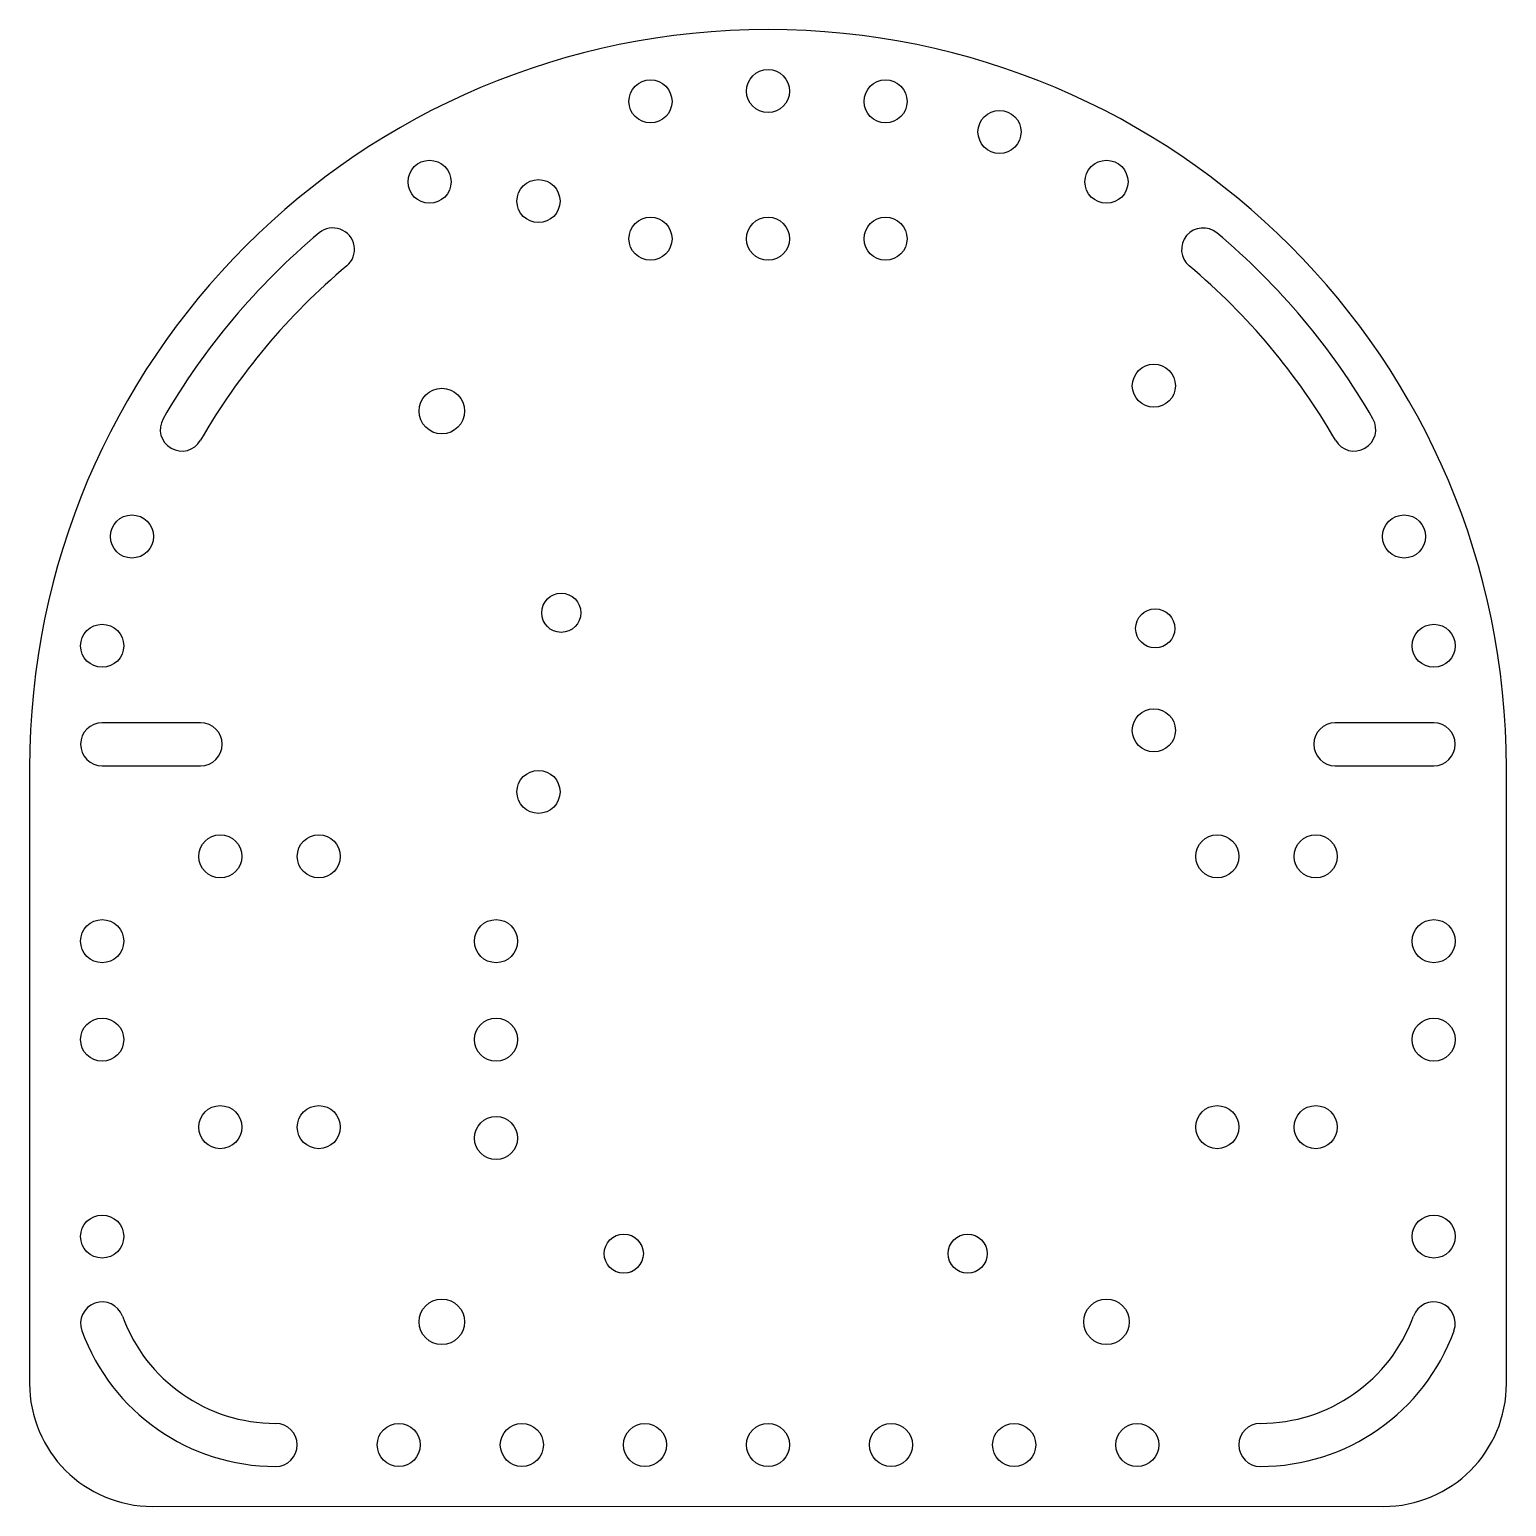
# Model space of a CAD drawing. Header units: millimetres. Extents: x 3 to 123, y 183 to 303.
import ezdxf

# ---------------------------------------------------------------- set-up
doc = ezdxf.new("R2010")
doc.units = ezdxf.units.MM

msp = doc.modelspace()

# ---------------------------------------------------------------- linework, layer by layer
at = {"color": 7, "linetype": 'Continuous', "lineweight": 25}
for p, q in [((16.53, 246.24), (8.53, 246.24)), ((116.72, 246.24), (108.72, 246.24)), ((2.63, 242.56), (2.63, 192.56)), ((8.53, 242.74), (16.53, 242.74)), ((108.72, 242.74), (116.72, 242.74)), ((122.63, 192.56), (122.63, 242.56))]:
    msp.add_line(p, q, dxfattribs=at)
at = {"color": 7, "linetype": 'Continuous', "lineweight": 18}
msp.add_line((12.63, 182.56), (112.63, 182.56), dxfattribs=at)
at = {"color": 7, "linetype": 'Continuous', "lineweight": 25}
for centre, radius in [((62.63, 297.56), 1.75), ((53.08, 296.72), 1.75), ((72.18, 296.72), 1.75), ((81.44, 294.24), 1.75), ((35.13, 290.19), 1.75), ((90.13, 290.19), 1.75), ((53.08, 285.56), 1.75), ((62.63, 285.56), 1.75), ((72.18, 285.56), 1.75), ((36.13, 271.56), 1.85), ((10.95, 261.37), 1.75), ((114.31, 261.37), 1.75), ((45.83, 255.17), 1.59), ((94.09, 253.9), 1.59), ((8.53, 252.49), 1.75), ((116.72, 252.49), 1.75), ((18.13, 235.38), 1.75), ((26.13, 235.38), 1.75), ((99.13, 235.38), 1.75), ((107.13, 235.38), 1.75), ((8.53, 228.49), 1.75), ((40.53, 228.49), 1.75), ((116.72, 228.49), 1.75), ((8.53, 220.49), 1.75), ((40.53, 220.49), 1.75), ((116.72, 220.49), 1.75), ((18.13, 213.38), 1.75), ((26.13, 213.38), 1.75), ((99.13, 213.38), 1.75), ((107.13, 213.38), 1.75), ((40.53, 212.49), 1.75), ((8.53, 204.49), 1.75), ((116.72, 204.49), 1.75), ((50.91, 203.1), 1.59), ((78.85, 203.1), 1.59), ((36.13, 197.56), 1.85), ((90.13, 197.56), 1.85), ((32.63, 187.56), 1.75), ((42.63, 187.56), 1.75), ((52.63, 187.56), 1.75), ((62.63, 187.56), 1.75), ((72.63, 187.56), 1.75), ((82.63, 187.56), 1.75), ((92.63, 187.56), 1.75)]:
    msp.add_circle(centre, radius, dxfattribs=at)
at = {"color": 1, "linetype": 'Continuous', "lineweight": 25}
for centre in [(43.98, 288.62), (93.98, 273.62), (93.98, 245.62), (43.98, 240.62)]:
    msp.add_circle(centre, 1.75, dxfattribs=at)
at = {"color": 7, "linetype": 'Continuous', "lineweight": 25}
for centre, radius, start, end in [((62.63, 242.56), 60, 0, 180), ((62.63, 242.56), 56.75, 130, 150), ((27.28, 284.69), 1.75, 310, 130), ((97.98, 284.69), 1.75, 50, 230), ((62.63, 242.56), 56.75, 30, 50), ((62.63, 242.56), 53.25, 130, 150), ((62.63, 242.56), 53.25, 30, 50), ((15, 270.06), 1.75, 150, 330), ((110.26, 270.06), 1.75, 210, 30), ((8.53, 244.49), 1.75, 90, 270), ((16.53, 244.49), 1.75, 270, 90), ((108.72, 244.49), 1.75, 90, 270), ((116.72, 244.49), 1.75, 270, 90), ((8.53, 197.43), 1.75, 20, 200), ((22.63, 202.56), 13.25, 200, 270), ((102.63, 202.56), 13.25, 270, 340), ((116.72, 197.43), 1.75, 340, 160), ((22.63, 202.56), 16.75, 200, 270), ((102.63, 202.56), 16.75, 270, 340), ((12.63, 192.56), 10, 180, 270), ((112.63, 192.56), 10, 270, 0), ((22.63, 187.56), 1.75, 270, 90), ((102.63, 187.56), 1.75, 90, 270)]:
    msp.add_arc(centre, radius, start, end, dxfattribs=at)

doc.saveas('drawing.dxf')
